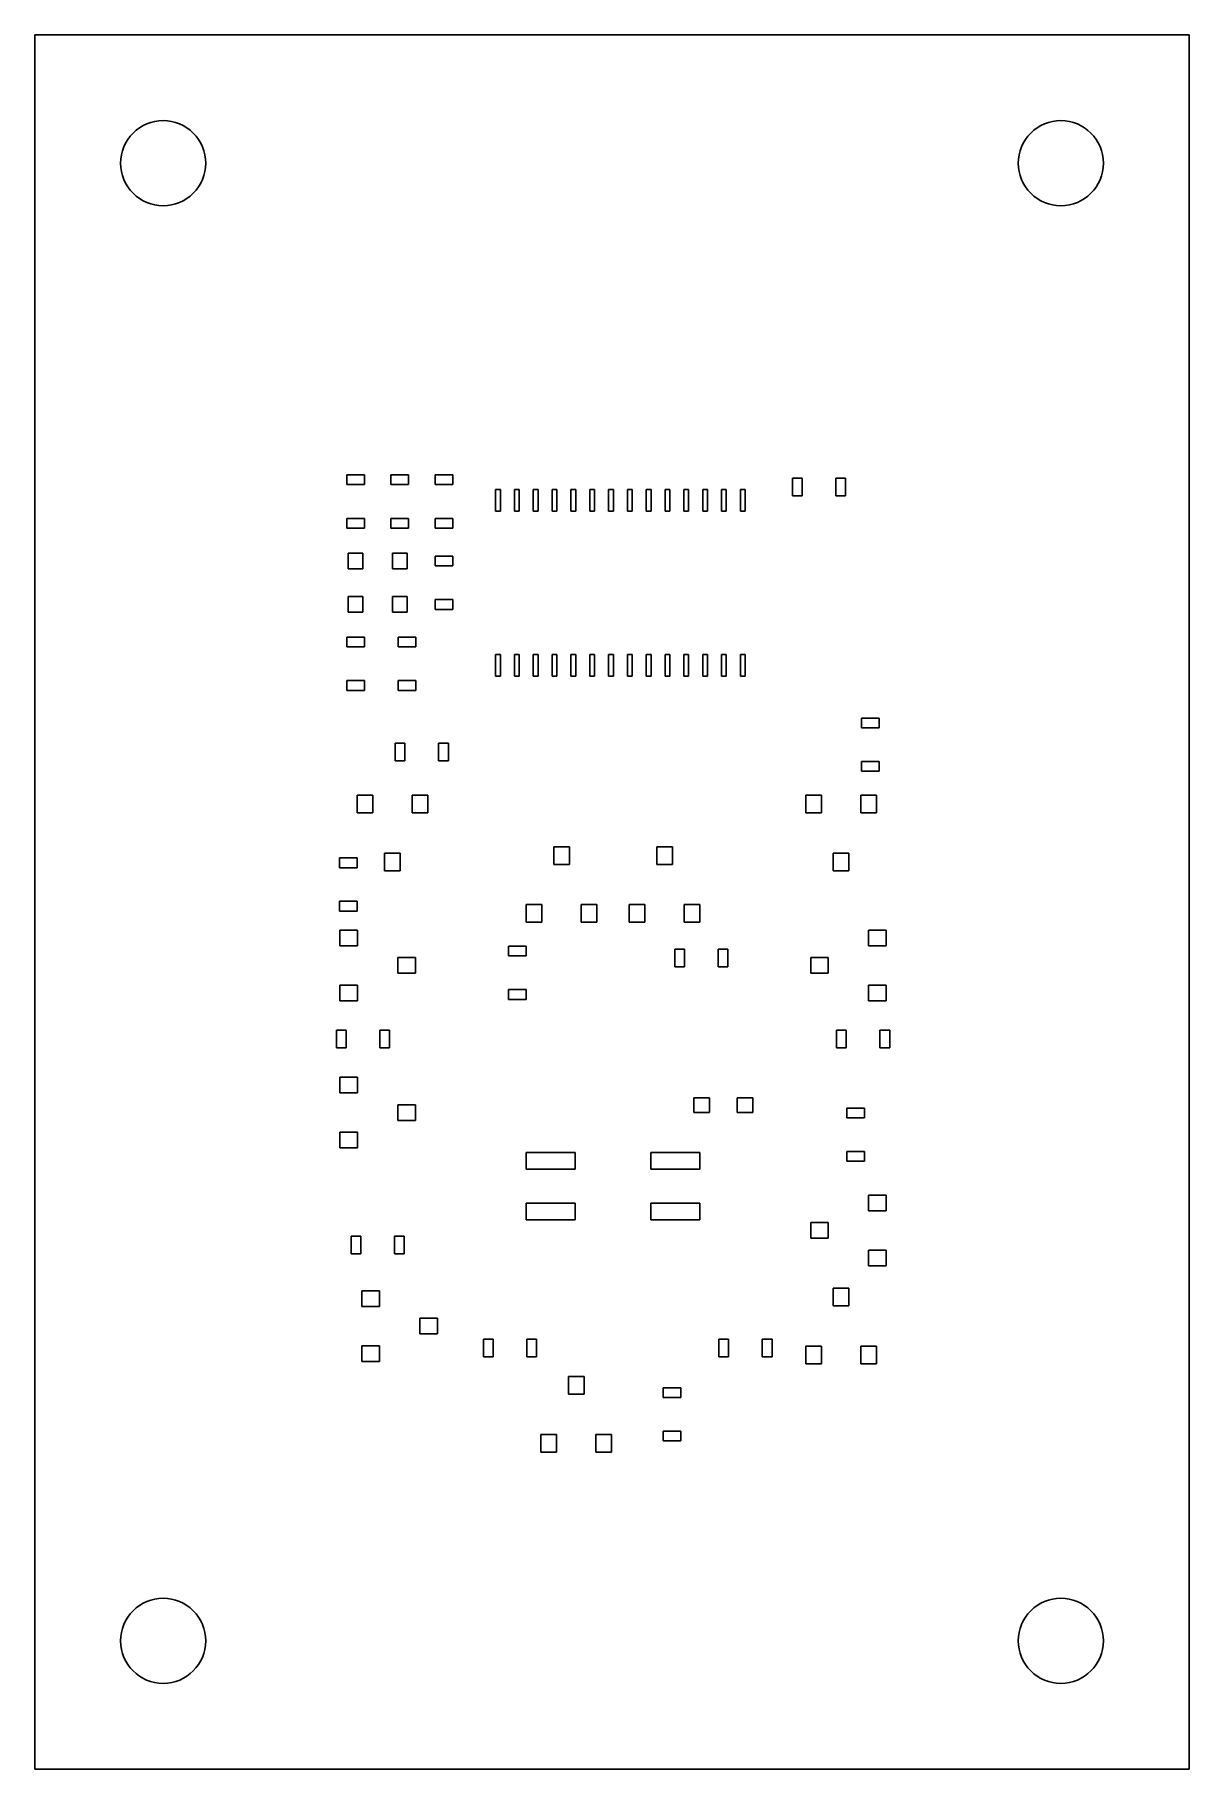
# Model space of a CAD drawing. Extents: x 0.1 to 39.9, y -59.4 to 0.5.
import ezdxf

# ---------------------------------------------------------------- set-up
doc = ezdxf.new("R2010")
doc.units = 0
doc.layers.add('silkscreen', color=7, linetype='CONTINUOUS')

msp = doc.modelspace()

# ---------------------------------------------------------------- linework, layer by layer
at = {"layer": 'silkscreen', "color": 1}
for p, q in [((0.063633, 0.512367), (39.936368, 0.512367)), ((0.063633, -59.360366), (0.063633, 0.512367)), ((39.936368, 0.512367), (39.936368, -59.360366)), ((5.969729, -3.924), (5.969729, -3.924)), ((36.969729, -3.924), (36.969729, -3.924)), ((10.841071, -15.018917), (10.841071, -14.681048)), ((10.841071, -14.681048), (11.451091, -14.681048)), ((11.451091, -14.681048), (11.451091, -15.018917)), ((12.364938, -14.680913), (12.974958, -14.680913)), ((12.364938, -15.018783), (12.364938, -14.680913)), ((12.974958, -14.680913), (12.974958, -15.018783)), ((13.888937, -14.680913), (14.498957, -14.680913)), ((13.888937, -15.018783), (13.888937, -14.680913)), ((14.498957, -14.680913), (14.498957, -15.018783)), ((26.229848, -15.408857), (26.229848, -14.798837)), ((26.229848, -14.798837), (26.567716, -14.798837)), ((26.567716, -14.798837), (26.567716, -15.408857)), ((27.728448, -15.408857), (27.728448, -14.798837)), ((27.728448, -14.798837), (28.066313, -14.798837)), ((28.066313, -14.798837), (28.066313, -15.408857)), ((11.451091, -15.018917), (10.841071, -15.018917)), ((12.974958, -15.018783), (12.364938, -15.018783)), ((14.498957, -15.018783), (13.888937, -15.018783)), ((15.982509, -15.928288), (15.982509, -15.183915)), ((15.982509, -15.183915), (16.147078, -15.183915)), ((16.147078, -15.183915), (16.147078, -15.928288)), ((16.632751, -15.928288), (16.632751, -15.183915)), ((16.632751, -15.183915), (16.797319, -15.183915)), ((16.797319, -15.183915), (16.797319, -15.928288)), ((17.282989, -15.928288), (17.282989, -15.183915)), ((17.282989, -15.183915), (17.447557, -15.183915)), ((17.447557, -15.183915), (17.447557, -15.928288)), ((17.93323, -15.928288), (17.93323, -15.183915)), ((17.93323, -15.183915), (18.097799, -15.183915)), ((18.097799, -15.183915), (18.097799, -15.928288)), ((18.582746, -15.928288), (18.582746, -15.183915)), ((18.582746, -15.183915), (18.74622, -15.183915)), ((18.74622, -15.183915), (18.74622, -15.928288)), ((19.232987, -15.928288), (19.232987, -15.183915)), ((19.232987, -15.183915), (19.396461, -15.183915)), ((19.396461, -15.183915), (19.396461, -15.928288)), ((19.883226, -15.928288), (19.883226, -15.183915)), ((19.883226, -15.183915), (20.046701, -15.183915)), ((20.046701, -15.183915), (20.046701, -15.928288)), ((20.533465, -15.928288), (20.533465, -15.183915)), ((20.533465, -15.183915), (20.69694, -15.183915)), ((20.69694, -15.183915), (20.69694, -15.928288)), ((21.183708, -15.928288), (21.183708, -15.183915)), ((21.183708, -15.183915), (21.347182, -15.183915)), ((21.347182, -15.183915), (21.347182, -15.928288)), ((21.833945, -15.928288), (21.833945, -15.183915)), ((21.833945, -15.183915), (21.997419, -15.183915)), ((21.997419, -15.183915), (21.997419, -15.928288)), ((22.48237, -15.928288), (22.48237, -15.183915)), ((22.48237, -15.183915), (22.646938, -15.183915)), ((22.646938, -15.183915), (22.646938, -15.928288)), ((23.13261, -15.928288), (23.13261, -15.183915)), ((23.13261, -15.183915), (23.297179, -15.183915)), ((23.297179, -15.183915), (23.297179, -15.928288)), ((23.782851, -15.928288), (23.782851, -15.183915)), ((23.782851, -15.183915), (23.947419, -15.183915)), ((23.947419, -15.183915), (23.947419, -15.928288)), ((24.433086, -15.928288), (24.433086, -15.183915)), ((24.433086, -15.183915), (24.597655, -15.183915)), ((24.597655, -15.183915), (24.597655, -15.928288)), ((26.567716, -15.408857), (26.229848, -15.408857)), ((28.066313, -15.408857), (27.728448, -15.408857)), ((16.147078, -15.928288), (15.982509, -15.928288)), ((16.797319, -15.928288), (16.632751, -15.928288)), ((17.447557, -15.928288), (17.282989, -15.928288)), ((18.097799, -15.928288), (17.93323, -15.928288)), ((18.74622, -15.928288), (18.582746, -15.928288)), ((19.396461, -15.928288), (19.232987, -15.928288)), ((20.046701, -15.928288), (19.883226, -15.928288)), ((20.69694, -15.928288), (20.533465, -15.928288)), ((21.347182, -15.928288), (21.183708, -15.928288)), ((21.997419, -15.928288), (21.833945, -15.928288)), ((22.646938, -15.928288), (22.48237, -15.928288)), ((23.297179, -15.928288), (23.13261, -15.928288)), ((23.947419, -15.928288), (23.782851, -15.928288)), ((24.597655, -15.928288), (24.433086, -15.928288)), ((10.841071, -16.517926), (10.841071, -16.181778)), ((10.841071, -16.181778), (11.451091, -16.181778)), ((11.451091, -16.517926), (10.841071, -16.517926)), ((11.451091, -16.181778), (11.451091, -16.517926)), ((12.364938, -16.181644), (12.974958, -16.181644)), ((12.364938, -16.517791), (12.364938, -16.181644)), ((12.974958, -16.517791), (12.364938, -16.517791)), ((12.974958, -16.181644), (12.974958, -16.517791)), ((13.888937, -16.181644), (14.498957, -16.181644)), ((13.888937, -16.517791), (13.888937, -16.181644)), ((14.498957, -16.517791), (13.888937, -16.517791)), ((14.498957, -16.181644), (14.498957, -16.517791)), ((10.892612, -17.385988), (11.399284, -17.385988)), ((10.892612, -17.927109), (10.892612, -17.385988)), ((11.399284, -17.927109), (10.892612, -17.927109)), ((11.399284, -17.385988), (11.399284, -17.927109)), ((12.416612, -17.385988), (12.923284, -17.385988)), ((12.416612, -17.927109), (12.416612, -17.385988)), ((12.923284, -17.927109), (12.416612, -17.927109)), ((12.923284, -17.385988), (12.923284, -17.927109)), ((13.889071, -17.825619), (13.889071, -17.487749)), ((13.889071, -17.487749), (14.499091, -17.487749)), ((14.499091, -17.825619), (13.889071, -17.825619)), ((14.499091, -17.487749), (14.499091, -17.825619)), ((10.892612, -18.884588), (11.399284, -18.884588)), ((10.892612, -19.425709), (10.892612, -18.884588)), ((11.399284, -18.884588), (11.399284, -19.425709)), ((12.416612, -18.884588), (12.923284, -18.884588)), ((12.416612, -19.425709), (12.416612, -18.884588)), ((12.923284, -18.884588), (12.923284, -19.425709)), ((13.889071, -19.324217), (13.889071, -18.986348)), ((13.889071, -18.986348), (14.499091, -18.986348)), ((14.499091, -18.986348), (14.499091, -19.324217)), ((11.399284, -19.425709), (10.892612, -19.425709)), ((12.923284, -19.425709), (12.416612, -19.425709)), ((14.499091, -19.324217), (13.889071, -19.324217)), ((10.841071, -20.619617), (10.841071, -20.281748)), ((10.841071, -20.281748), (11.451091, -20.281748)), ((11.451091, -20.281748), (11.451091, -20.619617)), ((12.619071, -20.619617), (12.619071, -20.281748)), ((12.619071, -20.281748), (13.229091, -20.281748)), ((13.229091, -20.281748), (13.229091, -20.619617)), ((11.451091, -20.619617), (10.841071, -20.619617)), ((13.229091, -20.619617), (12.619071, -20.619617)), ((15.982509, -21.628048), (15.982509, -20.883676)), ((15.982509, -20.883676), (16.147078, -20.883676)), ((16.147078, -20.883676), (16.147078, -21.628048)), ((16.632751, -21.628048), (16.632751, -20.883676)), ((16.632751, -20.883676), (16.797319, -20.883676)), ((16.797319, -20.883676), (16.797319, -21.628048)), ((17.282989, -21.628048), (17.282989, -20.883676)), ((17.282989, -20.883676), (17.447557, -20.883676)), ((17.447557, -20.883676), (17.447557, -21.628048)), ((17.93323, -21.628048), (17.93323, -20.883676)), ((17.93323, -20.883676), (18.097799, -20.883676)), ((18.097799, -20.883676), (18.097799, -21.628048)), ((18.582746, -21.628048), (18.582746, -20.883675)), ((18.582746, -20.883675), (18.74622, -20.883675)), ((18.74622, -20.883675), (18.74622, -21.628048)), ((19.232987, -21.628048), (19.232987, -20.883675)), ((19.232987, -20.883675), (19.396461, -20.883675)), ((19.396461, -20.883675), (19.396461, -21.628048)), ((19.883226, -21.628048), (19.883226, -20.883675)), ((19.883226, -20.883675), (20.046701, -20.883675)), ((20.046701, -20.883675), (20.046701, -21.628048)), ((20.533465, -21.628048), (20.533465, -20.883675)), ((20.533465, -20.883675), (20.69694, -20.883675)), ((20.69694, -20.883675), (20.69694, -21.628048)), ((21.183708, -21.628048), (21.183708, -20.883675)), ((21.183708, -20.883675), (21.347182, -20.883675)), ((21.347182, -20.883675), (21.347182, -21.628048)), ((21.833945, -21.628048), (21.833945, -20.883675)), ((21.833945, -20.883675), (21.997419, -20.883675)), ((21.997419, -20.883675), (21.997419, -21.628048)), ((22.48237, -21.628048), (22.48237, -20.883676)), ((22.48237, -20.883676), (22.646938, -20.883676)), ((22.646938, -20.883676), (22.646938, -21.628048)), ((23.13261, -21.628048), (23.13261, -20.883676)), ((23.13261, -20.883676), (23.297179, -20.883676)), ((23.297179, -20.883676), (23.297179, -21.628048)), ((23.782851, -21.628048), (23.782851, -20.883676)), ((23.782851, -20.883676), (23.947419, -20.883676)), ((23.947419, -20.883676), (23.947419, -21.628048)), ((24.433086, -21.628048), (24.433086, -20.883676)), ((24.433086, -20.883676), (24.597655, -20.883676)), ((24.597655, -20.883676), (24.597655, -21.628048)), ((10.841071, -22.118218), (10.841071, -21.780348)), ((10.841071, -21.780348), (11.451091, -21.780348)), ((11.451091, -22.118218), (10.841071, -22.118218)), ((11.451091, -21.780348), (11.451091, -22.118218)), ((12.619071, -22.118218), (12.619071, -21.780348)), ((12.619071, -21.780348), (13.229091, -21.780348)), ((13.229091, -22.118218), (12.619071, -22.118218)), ((13.229091, -21.780348), (13.229091, -22.118218)), ((16.147078, -21.628048), (15.982509, -21.628048)), ((16.797319, -21.628048), (16.632751, -21.628048)), ((17.447557, -21.628048), (17.282989, -21.628048)), ((18.097799, -21.628048), (17.93323, -21.628048)), ((18.74622, -21.628048), (18.582746, -21.628048)), ((19.396461, -21.628048), (19.232987, -21.628048)), ((20.046701, -21.628048), (19.883226, -21.628048)), ((20.69694, -21.628048), (20.533465, -21.628048)), ((21.347182, -21.628048), (21.183708, -21.628048)), ((21.997419, -21.628048), (21.833945, -21.628048)), ((22.646938, -21.628048), (22.48237, -21.628048)), ((23.297179, -21.628048), (23.13261, -21.628048)), ((23.947419, -21.628048), (23.782851, -21.628048)), ((24.597655, -21.628048), (24.433086, -21.628048)), ((28.621075, -23.413618), (28.621075, -23.075748)), ((28.621075, -23.075748), (29.231094, -23.075748)), ((29.231094, -23.075748), (29.231094, -23.413618)), ((12.513714, -24.552989), (12.513714, -23.942969)), ((12.513714, -23.942969), (12.851584, -23.942969)), ((12.851584, -23.942969), (12.851584, -24.552989)), ((14.012314, -24.552989), (14.012314, -23.942969)), ((14.012314, -23.942969), (14.350184, -23.942969)), ((14.350184, -23.942969), (14.350184, -24.552989)), ((29.231094, -23.413618), (28.621075, -23.413618)), ((12.851584, -24.552989), (12.513714, -24.552989)), ((14.350184, -24.552989), (14.012314, -24.552989)), ((28.621075, -24.912218), (28.621075, -24.574348)), ((28.621075, -24.574348), (29.231094, -24.574348)), ((29.231094, -24.912218), (28.621075, -24.912218)), ((29.231094, -24.574348), (29.231094, -24.912218)), ((11.195428, -25.738206), (11.73655, -25.738206)), ((11.195428, -26.346504), (11.195428, -25.738206)), ((11.73655, -25.738206), (11.73655, -26.346504)), ((13.095348, -25.738206), (13.636469, -25.738206)), ((13.095348, -26.346504), (13.095348, -25.738206)), ((13.636469, -25.738206), (13.636469, -26.346504)), ((26.689428, -25.738206), (27.230554, -25.738206)), ((26.689428, -26.346504), (26.689428, -25.738206)), ((27.230554, -25.738206), (27.230554, -26.346504)), ((28.589348, -25.738206), (29.130474, -25.738206)), ((28.589348, -26.346504), (28.589348, -25.738206)), ((29.130474, -25.738206), (29.130474, -26.346504)), ((11.73655, -26.346504), (11.195428, -26.346504)), ((13.636469, -26.346504), (13.095348, -26.346504)), ((27.230554, -26.346504), (26.689428, -26.346504)), ((29.130474, -26.346504), (28.589348, -26.346504)), ((17.987522, -28.124641), (17.987522, -27.516339)), ((17.987522, -27.516339), (18.528643, -27.516339)), ((18.528643, -27.516339), (18.528643, -28.124641)), ((21.543522, -28.124641), (21.543522, -27.516339)), ((21.543522, -27.516339), (22.084643, -27.516339)), ((22.084643, -27.516339), (22.084643, -28.124641)), ((10.587071, -28.239614), (10.587071, -27.901743)), ((10.587071, -27.901743), (11.197091, -27.901743)), ((11.197091, -27.901743), (11.197091, -28.239614)), ((12.145389, -27.737184), (12.686509, -27.737184)), ((12.145389, -28.345484), (12.145389, -27.737184)), ((12.686509, -27.737184), (12.686509, -28.345484)), ((18.528643, -28.124641), (17.987522, -28.124641)), ((22.084643, -28.124641), (21.543522, -28.124641)), ((27.639388, -27.737184), (28.180512, -27.737184)), ((27.639388, -28.345484), (27.639388, -27.737184)), ((28.180512, -27.737184), (28.180512, -28.345484)), ((11.197091, -28.239614), (10.587071, -28.239614)), ((12.686509, -28.345484), (12.145389, -28.345484)), ((28.180512, -28.345484), (27.639388, -28.345484)), ((10.587071, -29.738217), (10.587071, -29.400343)), ((10.587071, -29.400343), (11.197091, -29.400343)), ((11.197091, -29.738217), (10.587071, -29.738217)), ((11.197091, -29.400343), (11.197091, -29.738217)), ((17.037562, -30.123621), (17.037562, -29.515319)), ((17.037562, -29.515319), (17.578683, -29.515319)), ((17.578683, -29.515319), (17.578683, -30.123621)), ((18.937482, -30.123621), (18.937482, -29.515319)), ((18.937482, -29.515319), (19.478603, -29.515319)), ((19.478603, -29.515319), (19.478603, -30.123621)), ((20.593562, -30.123621), (20.593562, -29.515319)), ((20.593562, -29.515319), (21.134683, -29.515319)), ((21.134683, -29.515319), (21.134683, -30.123621)), ((22.493482, -30.123621), (22.493482, -29.515319)), ((22.493482, -29.515319), (23.034603, -29.515319)), ((23.034603, -29.515319), (23.034603, -30.123621)), ((10.604309, -30.934587), (10.604309, -30.39346)), ((10.604309, -30.39346), (11.212606, -30.39346)), ((11.212606, -30.39346), (11.212606, -30.934587)), ((17.578683, -30.123621), (17.037562, -30.123621)), ((19.478603, -30.123621), (18.937482, -30.123621)), ((21.134683, -30.123621), (20.593562, -30.123621)), ((23.034603, -30.123621), (22.493482, -30.123621)), ((28.859421, -30.934455), (28.859421, -30.393328)), ((28.859421, -30.393328), (29.46772, -30.393328)), ((29.46772, -30.393328), (29.46772, -30.934455)), ((11.212606, -30.934587), (10.604309, -30.934587)), ((16.428937, -30.949614), (17.038956, -30.949614)), ((16.428937, -31.287482), (16.428937, -30.949614)), ((17.038956, -30.949614), (17.038956, -31.287482)), ((22.165715, -31.664989), (22.165715, -31.05497)), ((22.165715, -31.05497), (22.503585, -31.05497)), ((22.503585, -31.05497), (22.503585, -31.664989)), ((23.664314, -31.664989), (23.664314, -31.05497)), ((23.664314, -31.05497), (24.002184, -31.05497)), ((24.002184, -31.05497), (24.002184, -31.664989)), ((29.46772, -30.934455), (28.859421, -30.934455)), ((12.603289, -31.884547), (12.603289, -31.34342)), ((12.603289, -31.34342), (13.211586, -31.34342)), ((13.211586, -31.34342), (13.211586, -31.884547)), ((17.038956, -31.287482), (16.428937, -31.287482)), ((22.503585, -31.664989), (22.165715, -31.664989)), ((24.002184, -31.664989), (23.664314, -31.664989)), ((26.860438, -31.884412), (26.860438, -31.343286)), ((26.860438, -31.343286), (27.468738, -31.343286)), ((27.468738, -31.343286), (27.468738, -31.884412)), ((10.604309, -32.834507), (10.604309, -32.29338)), ((10.604309, -32.29338), (11.212606, -32.29338)), ((11.212606, -32.29338), (11.212606, -32.834507)), ((13.211586, -31.884547), (12.603289, -31.884547)), ((27.468738, -31.884412), (26.860438, -31.884412)), ((28.859421, -32.834372), (28.859421, -32.293246)), ((28.859421, -32.293246), (29.46772, -32.293246)), ((29.46772, -32.293246), (29.46772, -32.834372)), ((11.212606, -32.834507), (10.604309, -32.834507)), ((16.428937, -32.448214), (17.038956, -32.448214)), ((16.428937, -32.786079), (16.428937, -32.448214)), ((17.038956, -32.786079), (16.428937, -32.786079)), ((17.038956, -32.448214), (17.038956, -32.786079)), ((29.46772, -32.834372), (28.859421, -32.834372)), ((10.481714, -34.458987), (10.481714, -33.84897)), ((10.481714, -33.84897), (10.819584, -33.84897)), ((10.819584, -33.84897), (10.819584, -34.458987)), ((11.980314, -34.458987), (11.980314, -33.84897)), ((11.980314, -33.84897), (12.318184, -33.84897)), ((12.318184, -33.84897), (12.318184, -34.458987)), ((27.753848, -34.458855), (27.753848, -33.848838)), ((27.753848, -33.848838), (28.091716, -33.848838)), ((28.091716, -33.848838), (28.091716, -34.458855)), ((29.252448, -34.458855), (29.252448, -33.848838)), ((29.252448, -33.848838), (29.590316, -33.848838)), ((29.590316, -33.848838), (29.590316, -34.458855)), ((10.819584, -34.458987), (10.481714, -34.458987)), ((12.318184, -34.458987), (11.980314, -34.458987)), ((28.091716, -34.458855), (27.753848, -34.458855)), ((29.590316, -34.458855), (29.252448, -34.458855)), ((10.604309, -36.014587), (10.604309, -35.47346)), ((10.604309, -35.47346), (11.212606, -35.47346)), ((11.212606, -35.47346), (11.212606, -36.014587)), ((11.212606, -36.014587), (10.604309, -36.014587)), ((12.603289, -36.964547), (12.603289, -36.42342)), ((12.603289, -36.42342), (13.211586, -36.42342)), ((13.211586, -36.42342), (13.211586, -36.964547)), ((22.826088, -36.693308), (22.826088, -36.186641)), ((22.826088, -36.186641), (23.367209, -36.186641)), ((23.367209, -36.186641), (23.367209, -36.693308)), ((24.324688, -36.693308), (24.324688, -36.186641)), ((24.324688, -36.186641), (24.865809, -36.186641)), ((24.865809, -36.186641), (24.865809, -36.693308)), ((13.211586, -36.964547), (12.603289, -36.964547)), ((23.367209, -36.693308), (22.826088, -36.693308)), ((24.865809, -36.693308), (24.324688, -36.693308)), ((28.113075, -36.875616), (28.113075, -36.537743)), ((28.113075, -36.537743), (28.723094, -36.537743)), ((28.723094, -36.875616), (28.113075, -36.875616)), ((28.723094, -36.537743), (28.723094, -36.875616)), ((10.604309, -37.914507), (10.604309, -37.37338)), ((10.604309, -37.37338), (11.212606, -37.37338)), ((11.212606, -37.37338), (11.212606, -37.914507)), ((11.212606, -37.914507), (10.604309, -37.914507)), ((17.039112, -38.645877), (17.039112, -38.072025)), ((17.039112, -38.072025), (18.732566, -38.072025)), ((18.732566, -38.072025), (18.732566, -38.645877)), ((21.339332, -38.645877), (21.339332, -38.072025)), ((21.339332, -38.072025), (23.032786, -38.072025)), ((23.032786, -38.072025), (23.032786, -38.645877)), ((28.113075, -38.374216), (28.113075, -38.036343)), ((28.113075, -38.036343), (28.723094, -38.036343)), ((28.723094, -38.036343), (28.723094, -38.374216)), ((18.732566, -38.645877), (17.039112, -38.645877)), ((23.032786, -38.645877), (21.339332, -38.645877)), ((28.723094, -38.374216), (28.113075, -38.374216)), ((17.039112, -40.395937), (17.039112, -39.822085)), ((17.039112, -39.822085), (18.732566, -39.822085)), ((18.732566, -39.822085), (18.732566, -40.395937)), ((21.339332, -40.395937), (21.339332, -39.822085)), ((21.339332, -39.822085), (23.032786, -39.822085)), ((23.032786, -39.822085), (23.032786, -40.395937)), ((28.859421, -40.078455), (28.859421, -39.537328)), ((28.859421, -39.537328), (29.46772, -39.537328)), ((29.46772, -40.078455), (28.859421, -40.078455)), ((29.46772, -39.537328), (29.46772, -40.078455)), ((18.732566, -40.395937), (17.039112, -40.395937)), ((23.032786, -40.395937), (21.339332, -40.395937)), ((26.860438, -41.028412), (26.860438, -40.487285)), ((26.860438, -40.487285), (27.468738, -40.487285)), ((27.468738, -40.487285), (27.468738, -41.028412)), ((10.989714, -41.570992), (10.989714, -40.96097)), ((10.989714, -40.96097), (11.327584, -40.96097)), ((11.327584, -40.96097), (11.327584, -41.570992)), ((12.488314, -41.570992), (12.488314, -40.96097)), ((12.488314, -40.96097), (12.826184, -40.96097)), ((12.826184, -40.96097), (12.826184, -41.570992)), ((27.468738, -41.028412), (26.860438, -41.028412)), ((11.327584, -41.570992), (10.989714, -41.570992)), ((12.826184, -41.570992), (12.488314, -41.570992)), ((28.859421, -41.978375), (28.859421, -41.437248)), ((28.859421, -41.437248), (29.46772, -41.437248)), ((29.46772, -41.437248), (29.46772, -41.978375)), ((29.46772, -41.978375), (28.859421, -41.978375)), ((11.366309, -43.380587), (11.366309, -42.83946)), ((11.366309, -42.83946), (11.974606, -42.83946)), ((11.974606, -42.83946), (11.974606, -43.380587)), ((27.63952, -43.364643), (27.63952, -42.756344)), ((27.63952, -42.756344), (28.180644, -42.756344)), ((28.180644, -42.756344), (28.180644, -43.364643)), ((11.974606, -43.380587), (11.366309, -43.380587)), ((28.180644, -43.364643), (27.63952, -43.364643)), ((13.365289, -44.330547), (13.365289, -43.78942)), ((13.365289, -43.78942), (13.973586, -43.78942)), ((13.973586, -43.78942), (13.973586, -44.330547)), ((11.366309, -45.280504), (11.366309, -44.73938)), ((11.366309, -44.73938), (11.974606, -44.73938)), ((11.974606, -44.73938), (11.974606, -45.280504)), ((13.973586, -44.330547), (13.365289, -44.330547)), ((15.561848, -45.126857), (15.561848, -44.516838)), ((15.561848, -44.516838), (15.899718, -44.516838)), ((15.899718, -44.516838), (15.899718, -45.126857)), ((17.060448, -45.126857), (17.060448, -44.516838)), ((17.060448, -44.516838), (17.398318, -44.516838)), ((17.398318, -44.516838), (17.398318, -45.126857)), ((23.68985, -45.126857), (23.68985, -44.516838)), ((23.68985, -44.516838), (24.027719, -44.516838)), ((24.027719, -44.516838), (24.027719, -45.126857)), ((25.188449, -45.126857), (25.188449, -44.516838)), ((25.188449, -44.516838), (25.526316, -44.516838)), ((25.526316, -44.516838), (25.526316, -45.126857)), ((26.689562, -45.363615), (26.689562, -44.755324)), ((26.689562, -44.755324), (27.230686, -44.755324)), ((27.230686, -44.755324), (27.230686, -45.363615)), ((28.589482, -45.363615), (28.589482, -44.755324)), ((28.589482, -44.755324), (29.130609, -44.755324)), ((29.130609, -44.755324), (29.130609, -45.363615)), ((11.974606, -45.280504), (11.366309, -45.280504)), ((15.899718, -45.126857), (15.561848, -45.126857)), ((17.398318, -45.126857), (17.060448, -45.126857)), ((24.027719, -45.126857), (23.68985, -45.126857)), ((25.526316, -45.126857), (25.188449, -45.126857)), ((27.230686, -45.363615), (26.689562, -45.363615)), ((29.130609, -45.363615), (28.589482, -45.363615)), ((18.495522, -46.412643), (18.495522, -45.804343)), ((18.495522, -45.804343), (19.036643, -45.804343)), ((19.036643, -45.804343), (19.036643, -46.412643)), ((19.036643, -46.412643), (18.495522, -46.412643)), ((21.76307, -46.527616), (21.76307, -46.189743)), ((21.76307, -46.189743), (22.373089, -46.189743)), ((22.373089, -46.527616), (21.76307, -46.527616)), ((22.373089, -46.189743), (22.373089, -46.527616)), ((17.545562, -48.411623), (17.545562, -47.803323)), ((17.545562, -47.803323), (18.086683, -47.803323)), ((18.086683, -47.803323), (18.086683, -48.411623)), ((19.445482, -48.411623), (19.445482, -47.803323)), ((19.445482, -47.803323), (19.986603, -47.803323)), ((19.986603, -47.803323), (19.986603, -48.411623)), ((21.76307, -48.026216), (21.76307, -47.688343)), ((21.76307, -47.688343), (22.373089, -47.688343)), ((22.373089, -47.688343), (22.373089, -48.026216)), ((18.086683, -48.411623), (17.545562, -48.411623)), ((19.986603, -48.411623), (19.445482, -48.411623)), ((22.373089, -48.026216), (21.76307, -48.026216)), ((5.969729, -54.924), (5.969729, -54.924)), ((36.969729, -54.924), (36.969729, -54.924)), ((39.936368, -59.360366), (0.063633, -59.360366))]:
    msp.add_line(p, q, dxfattribs=at)
for points in [[(3.030271, -3.924), (3.030271, -3.534203), (3.185117, -3.160372), (3.460745, -2.884745)], [(3.460745, -2.884745), (3.736373, -2.609117), (4.110204, -2.454271), (4.5, -2.454271)], [(4.5, -2.454271), (4.889797, -2.454271), (5.263628, -2.609117), (5.539256, -2.884745)], [(5.539256, -2.884745), (5.814883, -3.160372), (5.969729, -3.534203), (5.969729, -3.924)], [(34.030271, -3.924), (34.030271, -3.534203), (34.185117, -3.160372), (34.460745, -2.884744)], [(34.460745, -2.884744), (34.736373, -2.609116), (35.110205, -2.454271), (35.500002, -2.454271)], [(35.500002, -2.454271), (36.31171, -2.454272), (36.969729, -3.112291), (36.969729, -3.924)], [(3.460745, -4.963255), (3.185117, -4.687628), (3.030271, -4.313796), (3.030271, -3.924)], [(5.969729, -3.924), (5.969729, -4.313796), (5.814883, -4.687628), (5.539256, -4.963255)], [(34.460745, -4.963256), (34.185117, -4.687628), (34.030271, -4.313796), (34.030271, -3.924)], [(36.969729, -3.924), (36.969729, -4.735708), (36.31171, -5.393728), (35.500002, -5.393729)], [(4.5, -5.393729), (4.110204, -5.393729), (3.736373, -5.238883), (3.460745, -4.963255)], [(5.539256, -4.963255), (5.263628, -5.238883), (4.889797, -5.393729), (4.5, -5.393729)], [(35.500002, -5.393729), (35.110205, -5.393729), (34.736373, -5.238883), (34.460745, -4.963256)], [(3.030271, -54.924), (3.030271, -54.534203), (3.185117, -54.160372), (3.460744, -53.884744)], [(3.460744, -53.884744), (3.736372, -53.609116), (4.110204, -53.45427), (4.5, -53.45427)], [(4.5, -53.45427), (4.889797, -53.45427), (5.263628, -53.609116), (5.539256, -53.884744)], [(5.539256, -53.884744), (5.814884, -54.160372), (5.96973, -54.534203), (5.969729, -54.924)], [(34.030271, -54.924), (34.030271, -54.534203), (34.185117, -54.160371), (34.460745, -53.884743)], [(34.460745, -53.884743), (34.736373, -53.609115), (35.110205, -53.454269), (35.500002, -53.45427)], [(35.500002, -53.45427), (35.889798, -53.45427), (36.263629, -53.609116), (36.539257, -53.884744)], [(36.539257, -53.884744), (36.814884, -54.160372), (36.96973, -54.534203), (36.969729, -54.924)], [(4.5, -56.393728), (3.688292, -56.393728), (3.030272, -55.735708), (3.030271, -54.924)], [(5.969729, -54.924), (5.969729, -55.735708), (5.311709, -56.393728), (4.5, -56.393728)], [(34.460746, -55.963255), (34.185118, -55.687627), (34.030272, -55.313796), (34.030271, -54.924)], [(36.969729, -54.924), (36.969729, -55.735708), (36.311709, -56.393727), (35.500002, -56.393728)], [(35.500002, -56.393728), (35.110205, -56.393728), (34.736374, -56.238882), (34.460746, -55.963255)]]:
    msp.add_open_spline(points, degree=3, dxfattribs=at)

doc.saveas('drawing.dxf')
